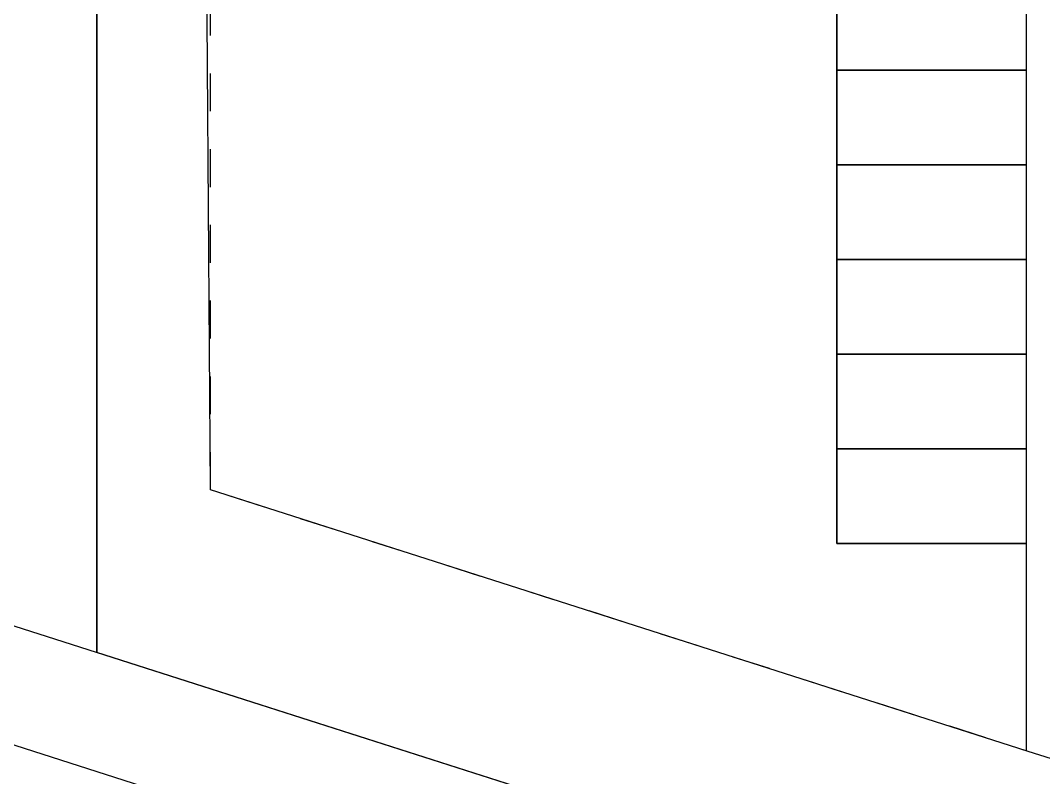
# Model space of a CAD drawing. Header units: millimetres. Extents: x 409504 to 410674, y 7402686 to 14806894.
# Drawn here: x 409798.99 to 409826, y 7402820.89 to 7402840.88 of the extents above; entities that cross this region are included whole.
import ezdxf

# ---------------------------------------------------------------- set-up
doc = ezdxf.new("R2010")
doc.units = ezdxf.units.MM
doc.linetypes.add('JIS_02_1.0', pattern=[2, 1, -1])
for name, color, linetype in [('.. Vagas de Garagem', 2, 'Continuous'), ('G_meiofio', 8, 'Continuous'), ('G_quadra', 4, 'Continuous'), ('G_txareasdatas', 1, 'Continuous')]:
    doc.layers.add(name, color=color, linetype=linetype)

msp = doc.modelspace()

# ---------------------------------------------------------------- linework, layer by layer
at = {"layer": '.. Vagas de Garagem'}
for points in [[(409820.547, 7402842.065), (409825.547, 7402842.065), (409825.547, 7402839.565), (409820.547, 7402839.565), (409820.547, 7402842.065)], [(409820.547, 7402839.565), (409825.547, 7402839.565), (409825.547, 7402837.065), (409820.547, 7402837.065), (409820.547, 7402839.565)], [(409820.547, 7402837.065), (409825.547, 7402837.065), (409825.547, 7402834.565), (409820.547, 7402834.565), (409820.547, 7402837.065)], [(409820.547, 7402834.565), (409825.547, 7402834.565), (409825.547, 7402832.065), (409820.547, 7402832.065), (409820.547, 7402834.565)], [(409820.547, 7402832.065), (409825.547, 7402832.065), (409825.547, 7402829.565), (409820.547, 7402829.565), (409820.547, 7402832.065)], [(409820.547, 7402829.565), (409825.547, 7402829.565), (409825.547, 7402827.065), (409820.547, 7402827.065), (409820.547, 7402829.565)]]:
    msp.add_lwpolyline(points, dxfattribs=at)
at = {"layer": 'G_meiofio'}
msp.add_line((409882.093, 7402795.111), (409713.417, 7402849.05), dxfattribs=at)
at = {"layer": 'G_meiofio', "linetype": 'JIS_02_1.0'}
msp.add_lwpolyline([(409804.007, 7402922.065), (409874.007, 7402922.065), (409874.007, 7402806.096), (409804.007, 7402828.48)], close=True, dxfattribs=at)
at = {"layer": 'G_quadra'}
msp.add_lwpolyline([(409711.959, 7402905.901), (409711.959, 7402927.065), (409879.007, 7402927.065), (409879.007, 7402799.247), (409714.331, 7402851.908)], dxfattribs=at)
at = {"layer": 'G_txareasdatas'}
for points in [[(409801.007, 7402927.065), (409801.007, 7402824.19)], [(409801.007, 7402927.065), (409879.007, 7402927.065), (409879.007, 7402799.247), (409801.007, 7402824.19), (409801.007, 7402927.065)], [(409825.547, 7402827.065), (409825.547, 7402821.592), (409804.007, 7402828.48), (409803.897, 7402843.424), (409820.547, 7402843.315), (409820.547, 7402827.065), (409825.547, 7402827.065)]]:
    msp.add_lwpolyline(points, dxfattribs=at)

doc.saveas('drawing.dxf')
